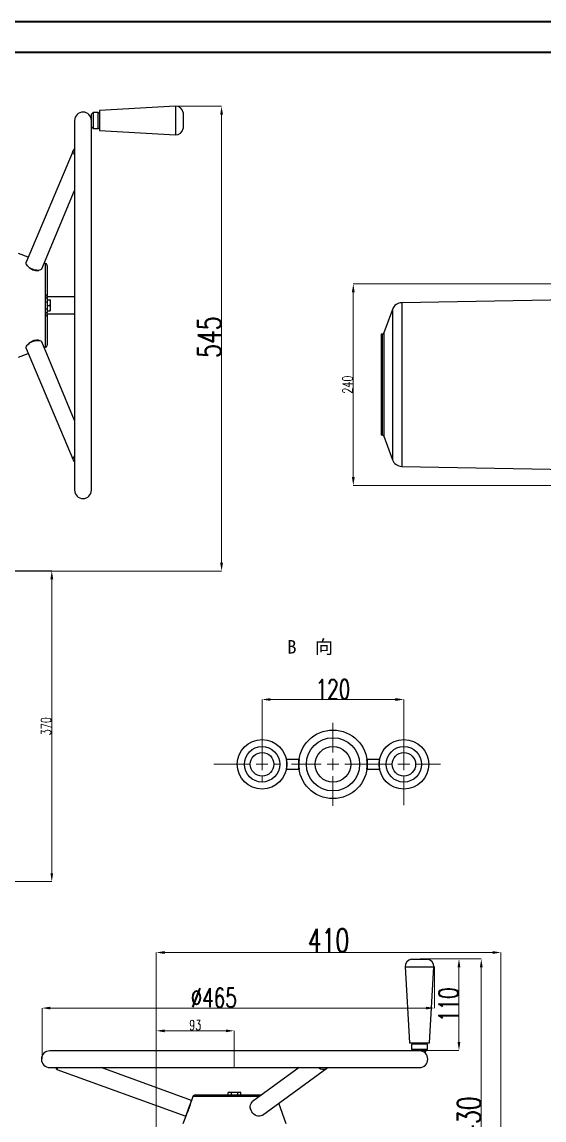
# Model space of a CAD drawing. Header units: millimetres. Extents: x 1726 to 4771, y 590 to 2743.
# Drawn here: x 2961 to 3582, y 1436 to 2743 of the extents above; entities that cross this region are included whole.
import ezdxf

# ---------------------------------------------------------------- set-up
doc = ezdxf.new("R2010")
doc.units = ezdxf.units.MM
doc.linetypes.add('CENTER2', pattern=[28.575, 19.05, -3.175, 3.175, -3.175])
for name, color, linetype, lineweight in [('AM_5', 3, 'Continuous', 25), ('AM_BOR', 7, 'Continuous', 50), ('FORMAT', 7, 'Continuous', 18), ('中心线', 1, 'CENTER2', 13), ('文字', 7, 'Continuous', 13), ('标注', 3, 'Continuous', 13), ('粗实线', 7, 'Continuous', 40)]:
    doc.layers.add(name, color=color, linetype=linetype, lineweight=lineweight)
doc.styles.add('SLDTEXTSTYLE1', font='txt.shx', dxfattribs={"width": 0.7, "bigfont": 'gbcbig.shx'})
doc.styles.add('STYLE1', font='txt.shx', dxfattribs={"width": 0.8, "height": 3, "bigfont": 'hzdx.shx'})
doc.dimstyles.new('SLDDIMSTYLE12$0', dxfattribs={"dimtxt": 12, "dimasz": 10, "dimexe": 0, "dimexo": 0.0625, "dimgap": 0.875, "dimtad": 1, "dimdec": 1, "dimlfac": 1.8, "dimrnd": 1e-09, "dimzin": 12, "dimdsep": 46, "dimtxsty": 'SLDTEXTSTYLE1', "dimcen": 0.09, "dimdle": 8.16, "dimclrd": 3, "dimclre": 3, "dimadec": 0, "dimazin": 3, "dimtfac": 1, "dimtdec": 1, "dimtofl": 0, "dimtmove": 0, "dimatfit": 3, "dimfxl": 0, "dimfrac": 2, "dimtolj": 1, "dimlwd": 5, "dimlwe": 5, "dimarcsym": 0})

# ---------------------------------------------------------------- blocks, each defined once
blk = doc.blocks.new('*D39')
at = {"layer": 'Defpoints', "color": 0, "transparency": 16777216}
for p in [(3451.5, 1619.1), (3451.5, 1569.5), (2984.5, 1509)]:
    blk.add_point(p, dxfattribs=at)
at = {"layer": '标注', "color": 3, "linetype": 'Continuous', "lineweight": 5, "transparency": 16777216}
for p, q in [((3451.5, 1619), (3451.5, 1569.5)), ((2994.5, 1569.5), (3441.5, 1569.5))]:
    blk.add_line(p, q, dxfattribs=at)
at = {"layer": '标注', "color": 3, "lineweight": 5, "transparency": 16777216}
blk.add_line((2984.5, 1509), (2984.5, 1569.5), dxfattribs=at)
at = {"layer": '标注', "color": 3, "transparency": 16777216}
for points in [[(2994.5, 1571.1), (2994.5, 1567.8), (2984.5, 1569.5)], [(3441.5, 1571.1), (3441.5, 1567.8), (3451.5, 1569.5)]]:
    blk.add_solid(points, dxfattribs=at)
at = {"layer": '标注', "color": 0, "transparency": 16777216, "insert": (3188.9, 1581.8), "char_height": 10, "attachment_point": 5, "style": 'SLDTEXTSTYLE1'}
blk.add_mtext('\\A1;{\\H2.28571x;%%C465}', dxfattribs=at)
blk = doc.blocks.new('*D40')
at = {"layer": 'AM_5', "color": 3, "lineweight": 5, "transparency": 16777216}
blk.add_line((2603.3, 1108.5), (2603.3, 1424.6), dxfattribs=at)
at = {"layer": 'AM_5', "color": 3, "linetype": 'Continuous', "lineweight": 5, "transparency": 16777216}
for p, q in [((2613.3, 1424.6), (3110.4, 1424.6)), ((3120.4, 1196.5), (3120.4, 1424.6))]:
    blk.add_line(p, q, dxfattribs=at)
at = {"layer": 'AM_5', "color": 3, "transparency": 16777216}
for points in [[(2613.3, 1426.3), (2613.3, 1422.9), (2603.3, 1424.6)], [(3110.4, 1426.3), (3110.4, 1422.9), (3120.4, 1424.6)]]:
    blk.add_solid(points, dxfattribs=at)
at = {"layer": 'Defpoints', "color": 0, "transparency": 16777216}
for p in [(3120.4, 1424.6), (3120.4, 1196.5), (2603.3, 1108.5)]:
    blk.add_point(p, dxfattribs=at)
at = {"layer": 'AM_5', "color": 0, "transparency": 16777216, "insert": (2865.7, 1439.2), "char_height": 12, "width": 2.333, "attachment_point": 5, "style": 'SLDTEXTSTYLE1'}
blk.add_mtext('\\A1;{\\H2.28571x;520}', dxfattribs=at)
blk = doc.blocks.new('*D41')
at = {"layer": 'AM_5', "color": 3, "lineweight": 5, "transparency": 16777216}
blk.add_line((3120.4, 1196.5), (3120.4, 1635.6), dxfattribs=at)
at = {"layer": 'AM_5', "color": 3, "linetype": 'Continuous', "lineweight": 5, "transparency": 16777216}
for p, q in [((3130.4, 1635.6), (3520.7, 1635.6)), ((3530.7, 1160.8), (3530.7, 1635.6))]:
    blk.add_line(p, q, dxfattribs=at)
at = {"layer": 'AM_5', "color": 3, "transparency": 16777216}
for points in [[(3130.4, 1637.3), (3130.4, 1633.9), (3120.4, 1635.6)], [(3520.7, 1637.3), (3520.7, 1633.9), (3530.7, 1635.6)]]:
    blk.add_solid(points, dxfattribs=at)
at = {"layer": 'Defpoints', "color": 0, "transparency": 16777216}
for p in [(3530.7, 1635.6), (3120.4, 1196.5), (3530.7, 1160.8)]:
    blk.add_point(p, dxfattribs=at)
at = {"layer": 'AM_5', "color": 0, "transparency": 16777216, "insert": (3325.5, 1650.2), "char_height": 12, "attachment_point": 5, "style": 'SLDTEXTSTYLE1'}
blk.add_mtext('\\A1;{\\H2.28571x;410}', dxfattribs=at)
blk = doc.blocks.new('*D43')
at = {"layer": 'Defpoints', "color": 0, "transparency": 16777216}
for p in [(3434.5, 1628), (3434.5, 1519), (3480.8, 1519)]:
    blk.add_point(p, dxfattribs=at)
at = {"layer": '标注', "color": 3, "lineweight": 5, "transparency": 16777216}
blk.add_line((3434.6, 1628), (3480.8, 1628), dxfattribs=at)
at = {"layer": '标注', "color": 3, "linetype": 'Continuous', "lineweight": 5, "transparency": 16777216}
for p, q in [((3480.8, 1618), (3480.8, 1529)), ((3434.6, 1519), (3480.8, 1519))]:
    blk.add_line(p, q, dxfattribs=at)
at = {"layer": '标注', "color": 3, "transparency": 16777216}
for points in [[(3479.1, 1618), (3482.4, 1618), (3480.8, 1628)], [(3479.1, 1529), (3482.4, 1529), (3480.8, 1519)]]:
    blk.add_solid(points, dxfattribs=at)
at = {"layer": '标注', "color": 0, "transparency": 16777216, "insert": (3468.4, 1573.5), "char_height": 10, "attachment_point": 5, "rotation": 90, "style": 'SLDTEXTSTYLE1'}
blk.add_mtext('\\A1;{\\H2.28571x;110}', dxfattribs=at)
blk = doc.blocks.new('*D45')
at = {"layer": 'AM_5', "color": 3, "lineweight": 5, "transparency": 16777216}
blk.add_line((3434.6, 1628), (3507.3, 1628), dxfattribs=at)
at = {"layer": 'AM_5', "color": 3, "linetype": 'Continuous', "lineweight": 5, "transparency": 16777216}
for p, q in [((3507.3, 1618), (3507.3, 1206.5)), ((3120.4, 1196.5), (3507.3, 1196.5))]:
    blk.add_line(p, q, dxfattribs=at)
at = {"layer": 'AM_5', "color": 3, "transparency": 16777216}
for points in [[(3505.7, 1618), (3509, 1618), (3507.3, 1628)], [(3505.7, 1206.5), (3509, 1206.5), (3507.3, 1196.5)]]:
    blk.add_solid(points, dxfattribs=at)
at = {"layer": 'Defpoints', "color": 0, "transparency": 16777216}
for p in [(3434.5, 1628), (3120.4, 1196.5), (3507.3, 1196.5)]:
    blk.add_point(p, dxfattribs=at)
at = {"layer": 'AM_5', "color": 0, "transparency": 16777216, "insert": (3492.8, 1439.6), "char_height": 12, "attachment_point": 5, "rotation": 90, "style": 'SLDTEXTSTYLE1'}
blk.add_mtext('\\A1;{\\H2.28571x;430}', dxfattribs=at)
blk = doc.blocks.new('*D47')
at = {"layer": 'AM_5', "color": 3, "lineweight": 5, "transparency": 16777216}
blk.add_line((3120.3, 1196.4), (3120.3, 1542.4), dxfattribs=at)
at = {"layer": 'AM_5', "color": 3, "linetype": 'Continuous', "lineweight": 5, "transparency": 16777216}
for p, q in [((3130.3, 1542.4), (3203.3, 1542.4)), ((3213.3, 1499), (3213.3, 1542.4))]:
    blk.add_line(p, q, dxfattribs=at)
at = {"layer": 'AM_5', "color": 3, "transparency": 16777216}
for points in [[(3130.3, 1544), (3130.3, 1540.7), (3120.3, 1542.4)], [(3203.3, 1544), (3203.3, 1540.7), (3213.3, 1542.4)]]:
    blk.add_solid(points, dxfattribs=at)
at = {"layer": 'Defpoints', "color": 0, "transparency": 16777216}
for p in [(3213.3, 1542.4), (3213.3, 1499), (3120.3, 1196.3)]:
    blk.add_point(p, dxfattribs=at)
at = {"layer": 'AM_5', "color": 0, "transparency": 16777216, "insert": (3166.8, 1549.2), "char_height": 12, "attachment_point": 5, "style": 'SLDTEXTSTYLE1'}
blk.add_mtext('\\A1;93', dxfattribs=at)
blk = doc.blocks.new('*D48')
at = {"layer": 'AM_5', "color": 3, "lineweight": 5, "transparency": 16777216}
blk.add_line((3143.5, 2643), (3198.2, 2643), dxfattribs=at)
at = {"layer": 'AM_5', "color": 3, "linetype": 'Continuous', "lineweight": 5, "transparency": 16777216}
for p, q in [((3198.2, 2633), (3198.2, 2099.7)), ((2879.8, 2089.7), (3198.2, 2089.7))]:
    blk.add_line(p, q, dxfattribs=at)
at = {"layer": 'AM_5', "color": 3, "transparency": 16777216}
for points in [[(3196.5, 2633), (3199.9, 2633), (3198.2, 2643)], [(3196.5, 2099.7), (3199.9, 2099.7), (3198.2, 2089.7)]]:
    blk.add_solid(points, dxfattribs=at)
at = {"layer": 'Defpoints', "color": 0, "transparency": 16777216}
for p in [(3143.4, 2643), (2879.7, 2089.7), (3198.2, 2089.7)]:
    blk.add_point(p, dxfattribs=at)
at = {"layer": 'AM_5', "color": 0, "transparency": 16777216, "insert": (3183.6, 2368.2), "char_height": 12, "attachment_point": 5, "rotation": 90, "style": 'SLDTEXTSTYLE1'}
blk.add_mtext('\\A1;{\\H2.28571x;545}', dxfattribs=at)
blk = doc.blocks.new('*D52')
at = {"layer": 'AM_5', "color": 3, "linetype": 'ByBlock', "lineweight": 5, "transparency": 16777216}
for p, q in [((2876.8, 2090), (2996.1, 2090)), ((2996.1, 2080), (2996.1, 1730)), ((2846.4, 1720), (2996.1, 1720))]:
    blk.add_line(p, q, dxfattribs=at)
at = {"layer": 'AM_5', "color": 3, "transparency": 16777216}
for points in [[(2994.5, 2080), (2997.8, 2080), (2996.1, 2090)], [(2994.5, 1730), (2997.8, 1730), (2996.1, 1720)]]:
    blk.add_solid(points, dxfattribs=at)
at = {"layer": 'Defpoints', "color": 0, "transparency": 16777216}
for p in [(2876.7, 2090), (2846.4, 1720), (2996.1, 1720)]:
    blk.add_point(p, dxfattribs=at)
at = {"layer": 'AM_5', "color": 0, "transparency": 16777216, "insert": (2989.3, 1905), "char_height": 12, "attachment_point": 5, "rotation": 90, "style": 'SLDTEXTSTYLE1'}
blk.add_mtext('\\A1;370', dxfattribs=at)
blk = doc.blocks.new('rA3')
at = {"layer": '粗实线'}
for p, q in [((753.38, 421.26), (333.38, 421.26)), ((748.38, 416.26), (358.38, 416.26))]:
    blk.add_line(p, q, dxfattribs=at)
blk = doc.blocks.new('SW_CENTERMARKSYMBOL_14')
at = {"layer": 'FORMAT', "color": 0}
for p, q in [((0, 2), (0, 7)), ((-2, 0), (-7, 0)), ((0, 0), (-1, 0)), ((0, 0), (0, 1)), ((0, 0), (0, -1)), ((0, 0), (1, 0)), ((2, 0), (7, 0)), ((0, -2), (0, -7))]:
    blk.add_line(p, q, dxfattribs=at)
blk = doc.blocks.new('SW_CENTERMARKSYMBOL_15')
at = {"layer": 'FORMAT', "color": 0}
for p, q in [((0, 2), (0, 5)), ((-2, 0), (-6.49, 0)), ((0, 0), (-1, 0)), ((0, 0), (0, 1)), ((0, 0), (0, -1)), ((0, 0), (1, 0)), ((2, 0), (6.2, 0)), ((0, -2), (0, -6.94))]:
    blk.add_line(p, q, dxfattribs=at)
blk = doc.blocks.new('SW_CENTERMARKSYMBOL_16')
at = {"layer": 'FORMAT', "color": 0}
for p, q in [((0, 2), (0, 3)), ((-2, 0), (-8.18, 0)), ((0, 0), (-1, 0)), ((0, 0), (0, 1)), ((0, 0), (0, -1)), ((0, 0), (1, 0)), ((2, 0), (3, 0)), ((0, -2), (0, -3))]:
    blk.add_line(p, q, dxfattribs=at)
blk = doc.blocks.new('*D62')
at = {"layer": 'Defpoints', "color": 0, "transparency": 16777216}
for p in [(3415.2, 1936.8), (3246.4, 1859.6), (3415.2, 1859.6)]:
    blk.add_point(p, dxfattribs=at)
at = {"layer": '标注', "color": 3, "lineweight": 5, "transparency": 16777216}
blk.add_line((3246.4, 1859.7), (3246.4, 1936.8), dxfattribs=at)
at = {"layer": '标注', "color": 3, "linetype": 'Continuous', "lineweight": 5, "transparency": 16777216}
for p, q in [((3256.4, 1936.8), (3405.2, 1936.8)), ((3415.2, 1859.7), (3415.2, 1936.8))]:
    blk.add_line(p, q, dxfattribs=at)
at = {"layer": '标注', "color": 3, "transparency": 16777216}
for points in [[(3256.4, 1938.5), (3256.4, 1935.1), (3246.4, 1936.8)], [(3405.2, 1938.5), (3405.2, 1935.1), (3415.2, 1936.8)]]:
    blk.add_solid(points, dxfattribs=at)
at = {"layer": '标注', "color": 0, "transparency": 16777216, "insert": (3330.8, 1949.1), "char_height": 10, "attachment_point": 5, "style": 'SLDTEXTSTYLE1'}
blk.add_mtext('\\A1;{\\H2.28571x;120}', dxfattribs=at)
blk = doc.blocks.new('*D57')
at = {"layer": 'AM_5', "color": 3, "linetype": 'ByBlock', "lineweight": 5, "transparency": 16777216}
for p, q in [((3674.9, 2431.7), (3355, 2431.7)), ((3355, 2421.7), (3355, 2201.7)), ((3674.9, 2191.7), (3355, 2191.7))]:
    blk.add_line(p, q, dxfattribs=at)
at = {"layer": 'AM_5', "color": 3, "transparency": 16777216}
for points in [[(3353.3, 2421.7), (3356.7, 2421.7), (3355, 2431.7)], [(3353.3, 2201.7), (3356.7, 2201.7), (3355, 2191.7)]]:
    blk.add_solid(points, dxfattribs=at)
at = {"layer": 'Defpoints', "color": 0, "transparency": 16777216}
for p in [(3675, 2431.7), (3355, 2191.7), (3675, 2191.7)]:
    blk.add_point(p, dxfattribs=at)
at = {"layer": 'AM_5', "color": 0, "transparency": 16777216, "insert": (3348.1, 2311.7), "char_height": 12, "attachment_point": 5, "rotation": 90, "style": 'SLDTEXTSTYLE1'}
blk.add_mtext('\\A1;240', dxfattribs=at)

msp = doc.modelspace()

# ---------------------------------------------------------------- linework, layer by layer
at = {"color": 7, "linetype": 'Continuous', "lineweight": 25}
for p, q in [((3143.399, 2643.034), (3052.81, 2638.034)), ((3143.399, 2643.034), (3143.399, 2626.034)), ((3045.31, 2635.534), (3043.31, 2633.534)), ((3043.31, 2626.034), (3043.31, 2633.534)), ((3051.31, 2635.534), (3045.31, 2635.534)), ((3045.31, 2635.534), (3045.31, 2616.534)), ((3052.81, 2636.034), (3051.31, 2634.534)), ((3051.31, 2616.534), (3051.31, 2635.534)), ((3052.81, 2638.034), (3052.81, 2626.034)), ((3152.31, 2635.534), (3152.31, 2626.034)), ((3023.31, 2626.034), (3023.31, 2186.034)), ((3043.31, 2186.034), (3043.31, 2625.906)), ((3043.31, 2618.534), (3045.31, 2616.534)), ((3045.31, 2616.534), (3051.31, 2616.534)), ((3051.31, 2617.534), (3052.81, 2616.034)), ((3052.81, 2626.034), (3052.81, 2614.034)), ((3143.399, 2626.034), (3143.399, 2609.034)), ((3152.31, 2626.034), (3152.31, 2616.534)), ((3052.81, 2614.034), (3143.399, 2609.034)), ((3021.403, 2590.016), (2965.653, 2457.367)), ((2984.091, 2449.618), (3023.31, 2542.934)), ((2968.14, 2463.285), (2956.371, 2467.569)), ((2988.836, 2455.752), (2986.957, 2456.436)), ((2988.836, 2418.182), (2988.836, 2455.752)), ((2990.81, 2452.933), (2990.81, 2417.6)), ((2988.81, 2393.884), (2988.81, 2418.184)), ((2988.836, 2418.182), (2988.81, 2418.184)), ((2988.81, 2414.814), (2990.81, 2414.814)), ((2988.81, 2410.034), (2990.81, 2410.034)), ((2990.81, 2414.814), (2990.81, 2417.6)), ((3023.31, 2416.034), (2990.81, 2416.034)), ((2990.81, 2414.814), (2990.81, 2410.034)), ((2990.81, 2412.534), (2993.744, 2412.534)), ((2990.81, 2410.034), (2990.81, 2402.034)), ((2990.81, 2406.034), (2993.744, 2406.034)), ((2993.744, 2412.534), (2994.11, 2409.284)), ((2994.11, 2409.284), (2993.744, 2406.034)), ((2993.744, 2406.034), (2994.11, 2402.784)), ((2994.11, 2412.534), (2994.11, 2409.284)), ((2994.11, 2409.284), (2994.11, 2402.784)), ((3673.045, 2413.665), (3412.729, 2409.122)), ((3412.729, 2409.122), (3412.729, 2311.7)), ((2988.81, 2402.034), (2990.81, 2402.034)), ((2988.81, 2397.513), (2990.81, 2397.513)), ((2988.81, 2393.884), (2988.836, 2393.886)), ((2988.836, 2356.315), (2988.836, 2393.886)), ((2990.81, 2402.034), (2990.81, 2397.513)), ((2990.81, 2399.534), (2993.744, 2399.534)), ((2990.81, 2394.467), (2990.81, 2397.513)), ((2990.81, 2396.034), (3023.31, 2396.034)), ((2990.81, 2394.467), (2990.81, 2359.135)), ((2994.11, 2402.784), (2993.744, 2399.534)), ((2994.11, 2402.784), (2994.11, 2399.534)), ((3401.662, 2401.228), (3391.446, 2373.159)), ((3401.662, 2401.228), (3401.662, 2311.7)), ((3389.741, 2371.851), (3388.01, 2371.7)), ((3388.01, 2371.7), (3388.01, 2311.7)), ((3389.741, 2311.7), (3389.741, 2371.851)), ((3391.446, 2373.159), (3391.446, 2311.7)), ((2965.653, 2354.701), (3021.403, 2222.052)), ((3023.31, 2269.134), (2984.091, 2362.45)), ((2986.957, 2355.632), (2988.836, 2356.315)), ((2956.371, 2344.499), (2968.14, 2348.783)), ((3388.01, 2311.7), (3388.01, 2251.7)), ((3389.741, 2251.548), (3389.741, 2311.7)), ((3391.446, 2311.7), (3391.446, 2250.24)), ((3401.662, 2311.7), (3401.662, 2222.172)), ((3412.729, 2311.7), (3412.729, 2214.278)), ((3388.01, 2251.7), (3389.741, 2251.548)), ((3391.446, 2250.24), (3401.662, 2222.172)), ((3412.729, 2214.278), (3673.045, 2209.734)), ((3424.204, 1627.557), (3443.204, 1627.557)), ((3416.704, 1618.646), (3421.704, 1528.057)), ((3416.704, 1618.646), (3450.704, 1618.646)), ((3445.704, 1528.057), (3450.704, 1618.646)), ((3206.204, 1518.557), (2993.704, 1518.557)), ((3221.204, 1518.557), (3206.204, 1518.557)), ((3433.704, 1518.557), (3221.204, 1518.557)), ((3421.704, 1528.057), (3445.704, 1528.057)), ((3423.704, 1528.057), (3425.204, 1526.557)), ((3424.204, 1526.557), (3424.204, 1520.557)), ((3443.204, 1526.557), (3424.204, 1526.557)), ((3424.204, 1520.557), (3426.204, 1518.557)), ((3424.204, 1520.557), (3443.204, 1520.557)), ((3441.204, 1518.557), (3443.204, 1520.557)), ((3442.204, 1526.557), (3443.704, 1528.057)), ((3443.204, 1520.557), (3443.204, 1526.557)), ((2993.704, 1498.557), (3433.704, 1498.557)), ((3003.072, 1498.557), (3002.313, 1496.472)), ((3002.313, 1496.472), (3155.483, 1440.723)), ((3162.324, 1459.516), (3055.061, 1498.557)), ((3290.653, 1498.557), (3235.219, 1458.204)), ((3246.99, 1442.035), (3323.575, 1497.784)), ((3323.575, 1497.784), (3323.383, 1497.649)), ((3323.579, 1497.787), (3323.848, 1498.029)), ((3166.805, 1466.057), (3246.007, 1466.057)), ((3207.204, 1469.357), (3206.199, 1468.991)), ((3206.199, 1468.991), (3208.075, 1469.357)), ((3206.199, 1466.057), (3206.199, 1468.991)), ((3207.204, 1469.357), (3208.075, 1469.357)), ((3208.075, 1469.357), (3213.704, 1469.357)), ((3208.075, 1469.357), (3209.951, 1468.991)), ((3209.951, 1466.057), (3209.951, 1468.991)), ((3213.704, 1469.357), (3219.333, 1469.357)), ((3217.457, 1468.991), (3219.333, 1469.357)), ((3217.457, 1466.057), (3217.457, 1468.991)), ((3219.333, 1469.357), (3221.21, 1468.991)), ((3219.333, 1469.357), (3220.204, 1469.357)), ((3221.21, 1468.991), (3220.204, 1469.357)), ((3221.21, 1466.057), (3221.21, 1468.991)), ((3162.324, 1459.516), (3158.903, 1450.119)), ((3163.986, 1464.083), (3162.324, 1459.516)), ((3243.295, 1464.083), (3163.986, 1464.083)), ((3275.239, 1431.618), (3266.325, 1456.109)), ((3155.483, 1440.723), (3152.17, 1431.618)), ((3158.903, 1450.119), (3155.483, 1440.723))]:
    msp.add_line(p, q, dxfattribs=at)
at = {"color": 7, "linetype": 'Continuous', "lineweight": 25, "flags": 128}
for points in [[(3023.31, 2585.306), (3022.967, 2585.654), (3022.074, 2586.759), (3021.49, 2587.841), (3021.235, 2588.862), (3021.32, 2589.785), (3021.405, 2590.022)], [(2974.872, 2448.493), (2973.094, 2449.144), (2971.38, 2449.952), (2969.792, 2450.888), (2968.388, 2451.918), (2967.218, 2453.005), (2966.325, 2454.11), (2965.74, 2455.192), (2965.486, 2456.213), (2965.571, 2457.136), (2965.653, 2457.367)], [(2984.091, 2449.618), (2984.004, 2449.435), (2983.42, 2448.721), (2982.527, 2448.18), (2981.357, 2447.83), (2979.953, 2447.685), (2978.365, 2447.75), (2976.651, 2448.023), (2974.872, 2448.493)], [(2965.653, 2354.701), (2965.486, 2355.379), (2965.571, 2356.355), (2965.992, 2357.411), (2966.734, 2358.51), (2967.771, 2359.611), (2969.064, 2360.674), (2970.566, 2361.662), (2972.225, 2362.538), (2973.979, 2363.271), (2975.766, 2363.834), (2977.52, 2364.207), (2979.178, 2364.376), (2980.681, 2364.336), (2981.974, 2364.088), (2983.01, 2363.64), (2983.752, 2363.009), (2984.091, 2362.45)], [(3246.99, 1442.035), (3246.258, 1441.572), (3244.808, 1440.987), (3243.225, 1440.733), (3241.565, 1440.818), (3239.888, 1441.239), (3238.255, 1441.982), (3236.726, 1443.018), (3235.354, 1444.311), (3234.191, 1445.814), (3233.277, 1447.472), (3232.646, 1449.226), (3232.321, 1451.013), (3232.313, 1452.767), (3232.623, 1454.425), (3233.24, 1455.928), (3234.141, 1457.221), (3235.219, 1458.204)]]:
    msp.add_lwpolyline(points, dxfattribs=at)
at = {"color": 7, "linetype": 'Continuous', "lineweight": 25}
for centre, radius, start, end in [((3143.867, 2634.547), 8.5, 6.668652, 93.159195), ((3033.31, 2626.034), 10, 0, 180), ((3143.867, 2617.521), 8.5, 266.840805, 353.331348), ((2987.81, 2452.933), 3, 0, 70), ((3412.939, 2397.123), 12, 91, 160), ((3389.567, 2373.843), 2, 275, 340), ((2987.81, 2359.135), 3, 290, 0), ((3389.567, 2249.556), 2, 20, 85), ((3026.126, 2222.88), 4.796, 125.966885, 189.957915), ((3412.939, 2226.276), 12, 200, 269), ((3033.31, 2186.034), 10, 180, 0), ((3425.191, 1619.114), 8.5, 96.668652, 183.159195), ((3442.217, 1619.114), 8.5, 356.840805, 83.331348), ((2993.704, 1508.557), 10, 90, 270), ((3433.704, 1508.557), 10, 270, 90), ((3002.997, 1498.351), 2, 174.09849, 250), ((3319.127, 1505.072), 8.556, 229.592846, 299.828726), ((3166.805, 1463.057), 3, 90, 160)]:
    msp.add_arc(centre, radius, start, end, dxfattribs=at)
for points, knots in [([(3023.31, 2592.003), (3023.181, 2591.943), (3022.721, 2591.73), (3022.105, 2591.146), (3021.587, 2590.515), (3021.46, 2590.099), (3021.434, 2590.015)], [0, 0, 0, 0, 0.15079621, 0.53656511, 0.90684051, 1, 1, 1, 1]), ([(2968.49, 2451.837), (2969.037, 2451.311), (2970.097, 2450.29), (2971.516, 2449.495), (2972.202, 2449.11)], [0, 0, 0, 0, 0.51620163, 1, 1, 1, 1]), ([(2972.202, 2449.11), (2973.175, 2448.675), (2975.12, 2447.804), (2978.056, 2447.4), (2980.041, 2447.432), (2980.728, 2447.743), (2980.776, 2447.764)], [0, 0, 0, 0, 0.32518275, 0.65038436, 0.97584413, 1, 1, 1, 1]), ([(2990.81, 2417.6), (2990.777, 2417.67), (2990.71, 2417.81), (2990.191, 2417.994), (2989.529, 2418.12), (2989.028, 2418.165), (2988.836, 2418.182)], [0, 0, 0, 0, 0.27625667, 0.55251759, 0.8286611, 1, 1, 1, 1]), ([(2994.11, 2412.534), (2994.043, 2412.534), (2993.974, 2412.534), (2993.75, 2412.534), (2993.744, 2412.534)], [0, 0, 0, 0, 0.973004784, 1, 1, 1, 1]), ([(2988.836, 2393.886), (2989.142, 2393.916), (2989.753, 2393.976), (2990.416, 2394.14), (2990.763, 2394.311), (2990.797, 2394.424), (2990.81, 2394.467)], [0, 0, 0, 0, 0.27585365, 0.55170142, 0.82769873, 1, 1, 1, 1]), ([(2993.744, 2399.534), (2993.75, 2399.534), (2993.974, 2399.534), (2994.043, 2399.534), (2994.11, 2399.534)], [0, 0, 0, 0, 0.0269953, 1, 1, 1, 1]), ([(2980.931, 2364.212), (2980.766, 2364.284), (2979.941, 2364.644), (2977.766, 2364.672), (2974.778, 2364.138), (2971.826, 2362.861), (2969.513, 2361.349), (2968.544, 2360.283), (2968.187, 2359.89)], [0, 0, 0, 0, 0.05182268, 0.26089079, 0.46883543, 0.6743126, 0.87993368, 1, 1, 1, 1]), ([(3021.43, 2222.062), (3021.547, 2221.803), (3021.813, 2221.218), (3022.481, 2220.529), (3023.049, 2220.2), (3023.31, 2220.049)], [0, 0, 0, 0, 0.3006302, 0.6796712, 1, 1, 1, 1]), ([(3323.342, 1497.665), (3323.624, 1497.838), (3324.006, 1498.071), (3324.298, 1498.409), (3324.375, 1498.498)], [0, 0, 0, 0, 0.73709434, 1, 1, 1, 1]), ([(3209.951, 1468.991), (3210.265, 1469.046), (3211.505, 1469.263), (3212.764, 1469.317), (3213.704, 1469.357)], [0, 0, 0, 0, 0.253066701, 1, 1, 1, 1]), ([(3213.704, 1469.357), (3214.928, 1469.29), (3216.187, 1469.221), (3217.424, 1468.997), (3217.457, 1468.991)], [0, 0, 0, 0, 0.973004784, 1, 1, 1, 1]), ([(3155.717, 1441.308), (3155.703, 1441.281), (3155.654, 1441.192), (3156.116, 1442.036), (3156.996, 1443.731), (3158.166, 1446.188), (3159.38, 1449.094), (3160.454, 1452.133), (3161.274, 1454.967), (3161.811, 1457.254), (3162.106, 1458.78), (3162.133, 1458.934), (3162.145, 1459.007)], [0, 0, 0, 0, 0.0461501, 0.15228786, 0.25885601, 0.36650891, 0.47419367, 0.58069177, 0.68654606, 0.79334124, 0.90122583, 1, 1, 1, 1]), ([(3232.458, 1451.037), (3232.442, 1450.832), (3232.352, 1449.657), (3232.849, 1448.052), (3233.648, 1446.916), (3233.845, 1446.636)], [0, 0, 0, 0, 0.13760526, 0.78763687, 1, 1, 1, 1])]:
    msp.add_open_spline(points, degree=3, knots=knots, dxfattribs=at)
at = {"layer": '粗实线', "color": 7, "linetype": 'ByBlock', "lineweight": 25}
for p, q in [((3290.43, 1865.349), (3275.409, 1865.349)), ((3386.211, 1865.349), (3371.189, 1865.349)), ((3275.373, 1853.749), (3290.456, 1853.749)), ((3371.164, 1853.749), (3386.247, 1853.749))]:
    msp.add_line(p, q, dxfattribs=at)
at = {"layer": '粗实线', "linetype": 'ByBlock'}
msp.add_line((3441.204, 1518.557), (3439.414, 1516.767), dxfattribs=at)
at = {"layer": '粗实线', "color": 7, "linetype": 'ByBlock', "lineweight": 25}
for centre, radius in [((3330.81, 1859.639), 40.781), ((3246.435, 1859.639), 29.531), ((3330.81, 1859.639), 31.641), ((3415.185, 1859.639), 29.531), ((3246.435, 1859.639), 21.094), ((3246.435, 1859.639), 14.024), ((3330.81, 1859.639), 21.24), ((3415.185, 1859.639), 21.094), ((3415.185, 1859.639), 13.988)]:
    msp.add_circle(centre, radius, dxfattribs=at)
for centre, radius, start, end in [((3246.435, 1859.639), 29.531, 348.495378, 11.148359), ((3330.81, 1859.639), 40.781, 171.95145, 188.304107), ((3330.81, 1859.639), 40.781, 351.695893, 8.04855), ((3415.185, 1859.639), 29.531, 168.851641, 191.504622)]:
    msp.add_arc(centre, radius, start, end, dxfattribs=at)

# ---------------------------------------------------------------- block references
at = {"layer": 'AM_BOR', "xscale": 7.2509765625, "yscale": 7.2509765625, "zscale": 7.2509765625}
msp.add_blockref('rA3', (-691.726, -311.139), dxfattribs=at)
at = {"layer": '中心线', "linetype": 'ByBlock', "xscale": 7.03125, "yscale": 7.03125, "zscale": 7.03125}
for name, p in [('SW_CENTERMARKSYMBOL_14', (3330.81, 1859.639)), ('SW_CENTERMARKSYMBOL_15', (3415.185, 1859.639)), ('SW_CENTERMARKSYMBOL_16', (3246.435, 1859.639))]:
    msp.add_blockref(name, p, dxfattribs=at)

# ---------------------------------------------------------------- texts
at = {"layer": '文字', "insert": (3303.744, 1998.665), "char_height": 16, "width": 240, "attachment_point": 5, "style": 'STYLE1'}
msp.add_mtext('\\pt176;{\\fSimSun|b0|i0|c134|p2;\\W1;B  向}', dxfattribs=at)

# ---------------------------------------------------------------- dimensions: what is measured, and where the dimension line sits
at = {"layer": 'AM_5'}
for base, p1, p2, text, picture, middle in [((3198.184, 2089.669), (3143.399, 2643.034), (2879.708, 2089.669), '{\\H2.28571x;545}', '*D48', (3198.184, 2368.233)), ((3507.343, 1196.484), (3434.499, 1627.984), (3120.374, 1196.484), '{\\H2.28571x;430}', '*D45', (3507.343, 1439.628))]:
    dim = msp.add_linear_dim(base=base, p1=p1, p2=p2, angle=90, text=text, dimstyle='SLDDIMSTYLE12$0', override={"dimlfac": 1}, dxfattribs=at)
    dim.commit()
    dim.dimension.update_dxf_attribs({"geometry": picture, "text_midpoint": middle, "dimtype": 160})
for base, p1, p2, override, picture, middle in [((3354.996, 2191.7), (3675.01, 2431.7), (3675.01, 2191.7), {"dimlfac": 1, "dimfxl": 1.25, "dimarcsym": 1}, '*D57', (3348.121, 2311.7)), ((2996.141, 1720.034), (2876.718, 2090.034), (2846.366, 1720.034), {"dimlfac": 1, "dimpost": '', "dimfxl": 1.25, "dimarcsym": 1}, '*D52', (2989.266, 1905.034))]:
    dim = msp.add_linear_dim(base=base, p1=p1, p2=p2, angle=90, dimstyle='SLDDIMSTYLE12$0', override=override, dxfattribs=at)
    dim.commit()
    dim.dimension.update_dxf_attribs({"geometry": picture, "text_midpoint": middle})
for base, p1, p2, text, picture, middle in [((3530.677, 1635.59), (3120.374, 1196.484), (3530.677, 1160.752), '{\\H2.28571x;410}', '*D41', (3325.525, 1635.59)), ((3120.374, 1424.608), (2603.256, 1108.484), (3120.374, 1196.484), '{\\H2.28571x;520}', '*D40', (2865.719, 1424.608))]:
    dim = msp.add_linear_dim(base=base, p1=p1, p2=p2, text=text, dimstyle='SLDDIMSTYLE12$0', override={"dimlfac": 1}, dxfattribs=at)
    dim.commit()
    dim.dimension.update_dxf_attribs({"geometry": picture, "text_midpoint": middle, "dimtype": 160})
dim = msp.add_linear_dim(base=(3213.33, 1542.375), p1=(3120.344, 1196.342), p2=(3213.33, 1498.984), dimstyle='SLDDIMSTYLE12$0', override={"dimlfac": 1, "dimpost": ''}, dxfattribs=at)
dim.commit()
dim.dimension.update_dxf_attribs({"geometry": '*D47', "text_midpoint": (3166.837, 1549.25)})
at = {"layer": '标注'}
dim = msp.add_linear_dim(base=(3415.185, 1936.808), p1=(3246.435, 1859.639), p2=(3415.185, 1859.639), text='{\\H2.28571x;120}', dimstyle='SLDDIMSTYLE12$0', override={"dimtxt": 10, "dimtdec": 3, "dimtzin": 0}, dxfattribs=at)
dim.commit()
dim.dimension.update_dxf_attribs({"geometry": '*D62', "text_midpoint": (3330.81, 1949.111)})
dim = msp.add_linear_dim(base=(3480.753, 1518.984), p1=(3434.499, 1627.984), p2=(3434.499, 1518.984), angle=90, text='{\\H2.28571x;110}', dimstyle='SLDDIMSTYLE12$0', override={"dimtxt": 10, "dimtdec": 3, "dimtzin": 0}, dxfattribs=at)
dim.commit()
dim.dimension.update_dxf_attribs({"geometry": '*D43', "text_midpoint": (3480.753, 1573.484), "dimtype": 160})
dim = msp.add_linear_dim(base=(3451.499, 1569.478), p1=(2984.499, 1508.984), p2=(3451.499, 1619.073), text='{\\H2.28571x;%%C465}', dimstyle='SLDDIMSTYLE12$0', override={"dimtxt": 10, "dimtdec": 3, "dimtzin": 0}, dxfattribs=at)
dim.commit()
dim.dimension.update_dxf_attribs({"geometry": '*D39', "text_midpoint": (3188.933, 1569.478), "dimtype": 160})

doc.saveas('drawing.dxf')
